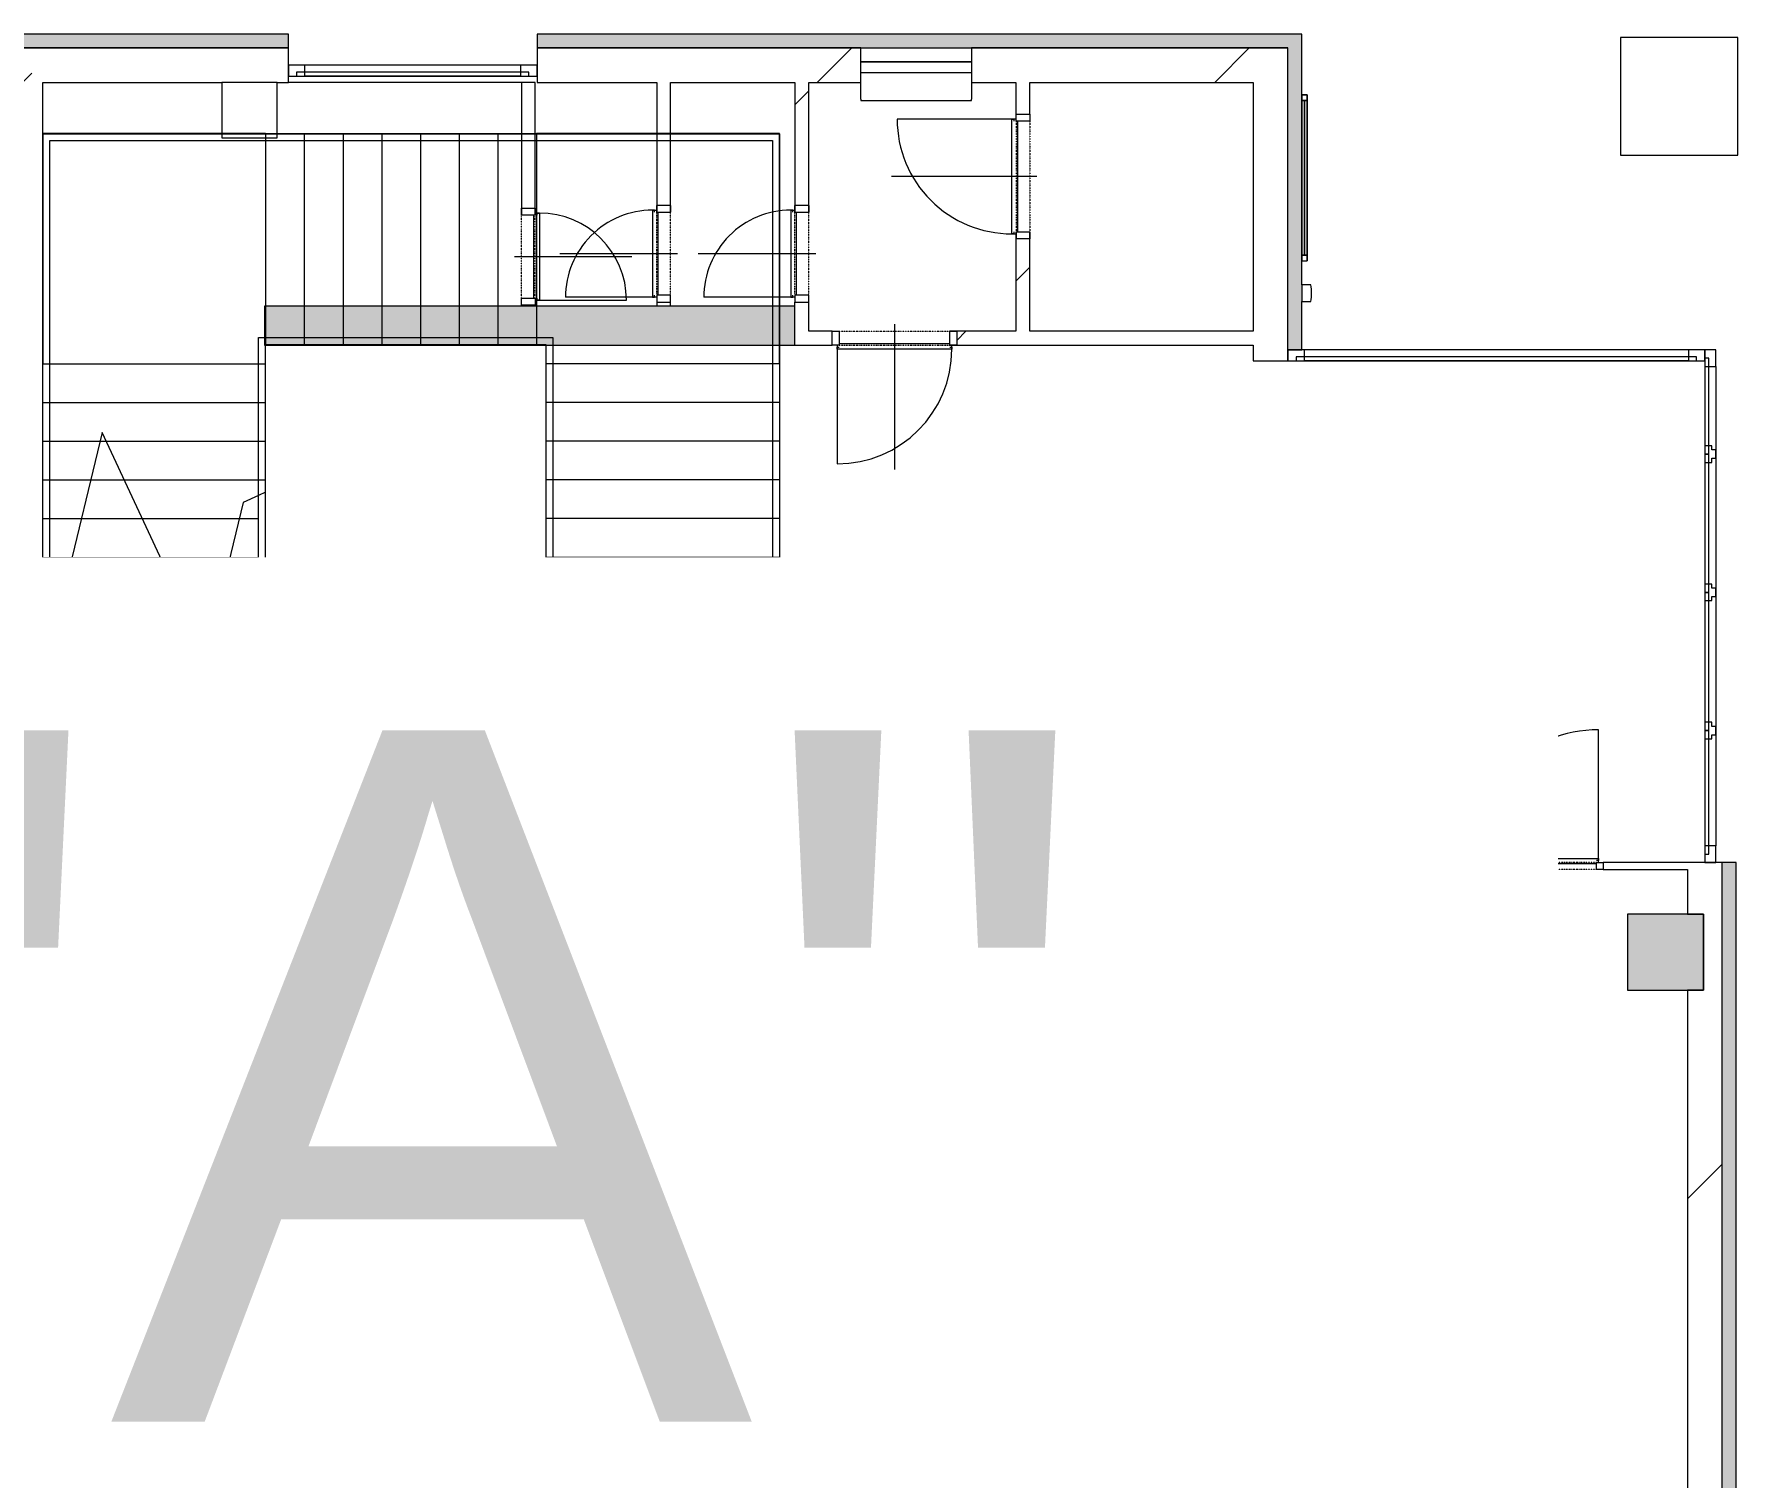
# Model space of a CAD drawing. Header units: millimetres. Extents: x -2346 to 220980, y -45352 to 20466.
# Drawn here: x 109623 to 121946, y -1532 to 8910 of the extents above; entities that cross this region are included whole.
import ezdxf

# ---------------------------------------------------------------- set-up
doc = ezdxf.new("R2010")
doc.units = ezdxf.units.MM
doc.linetypes.add('Čerchovaná se dvěma tečkami', pattern=[2.59, 1, -0.53, 0, -0.53, 0, -0.53])
for name, color, linetype, lineweight in [('A-DOOR', 31, 'Continuous', 13), ('A-DOOR-FRAM', 31, 'Continuous', 9), ('A-FLOR', 192, 'Continuous', 13), ('A-FLOR-HRAL', 11, 'Continuous', 13), ('A-GENM', 13, 'Continuous', 13), ('A-GLAZ', 151, 'Continuous', 13), ('A-GLAZ-CURT', 52, 'Continuous', 13), ('A-GLAZ-CWMG', 51, 'Continuous', 13), ('A-WALL', 113, 'Continuous', 13), ('A-WALL-PATT', 111, 'Continuous', 9), ('G-ANNO-TEXT', 231, 'Continuous', 9), ('S-COLS', 52, 'Continuous', 13), ('S-STRS', 31, 'Continuous', 13), ('S-STRS-MBND', 31, 'Continuous', 9)]:
    doc.layers.add(name, color=color, linetype=linetype, lineweight=lineweight)
doc.styles.add('Arial_3', font='arial.ttf', dxfattribs={"height": 5000})
pattern_1 = [(45, (92359, 0), (-7184.2, 7184.2), []), (45, (95233, -3e-12), (-7184.2, 7184.2), []), (45, (100980, -8e-12), (-4310.5, 10058), [4064, -2032, 67, -1965])]
pattern_2 = [(45, (92359, 0), (-7184.2, 7184.2), []), (45, (95233, -3e-12), (-7184.2, 7184.2), []), (45, (100980, -7e-12), (-4310.5, 10058), [4064, -2032, 67, -1965])]

# ---------------------------------------------------------------- blocks, each defined once
blk = doc.blocks.new('Betonový čtvercový sloup - 850 x 850-1550239-Mapka _ závislý 9')
at = {"layer": 'S-COLS', "lineweight": 9}
for p, q in [((425, 425), (-425, 425)), ((-425, 425), (-425, -425)), ((425, -425), (425, 425)), ((-425, -425), (425, -425))]:
    blk.add_line(p, q, dxfattribs=at)
blk = doc.blocks.new('ST_panel_sklo - ST_panel_sklo-2042904-Mapka _ závislý 9')
at = {"layer": 'A-GLAZ-CURT', "lineweight": 9}
for p, q in [((447, 0), (-447, 0)), ((-447, 0), (-447, -28)), ((447, -28), (447, 0)), ((-447, -28), (447, -28))]:
    blk.add_line(p, q, dxfattribs=at)
blk = doc.blocks.new('ST_panel_sklo - ST_panel_sklo-2037201-Mapka _ závislý 9')
at = {"layer": 'A-GLAZ-CURT', "lineweight": 9}
for p, q in [((1448, 28), (-1448, 28)), ((-1448, 28), (-1448, 0)), ((-1448, 0), (1448, 0)), ((1448, 0), (1448, 28))]:
    blk.add_line(p, q, dxfattribs=at)
blk = doc.blocks.new('ST_panel_sklo - ST_panel_sklo-1403568-Mapka _ závislý 9')
at = {"layer": 'A-GLAZ-CURT', "lineweight": 9}
for p, q in [((500, 0), (-500, 0)), ((-500, 0), (-500, -28)), ((500, -28), (500, 0)), ((-500, -28), (500, -28))]:
    blk.add_line(p, q, dxfattribs=at)
blk = doc.blocks.new('ST_panel_sklo - ST_panel_sklo-2042996-Mapka _ závislý 9')
at = {"layer": 'A-GLAZ-CURT', "lineweight": 9}
for p, q in [((347, 0), (-347, 0)), ((-347, 0), (-347, -28)), ((347, -28), (347, 0)), ((-347, -28), (347, -28))]:
    blk.add_line(p, q, dxfattribs=at)
blk = doc.blocks.new('OKNO_1k - OKNO_1k_800x900-2034290-Mapka _ závislý 9')
at = {"layer": 'A-GLAZ', "lineweight": 9}
for p, q in [((-400, 126), (400, 126)), ((-400, 25), (-400, 126)), ((400, 126), (400, 25)), ((400, 25), (-400, 25)), ((-400, 25), (400, 25)), ((-400, -55), (-400, 25)), ((400, 25), (400, -55)), ((400, -55), (-400, -55))]:
    blk.add_line(p, q, dxfattribs=at)
blk = doc.blocks.new('parapet s nosem_vnitní - parapet s nosem_vnitní-1280353-Mapka _ závislý 9')
at = {"layer": 'A-GENM', "lineweight": 9}
for p, q in [((-400, -190), (-400, 0)), ((400, 0), (400, -190)), ((-400, -190), (-400, -200)), ((-400, -200), (400, -200)), ((-400, -200), (400, -200)), ((400, -200), (400, -190))]:
    blk.add_line(p, q, dxfattribs=at)
blk = doc.blocks.new('Betonový čtvercový sloup - 400 x 400-1924024-Mapka _ závislý 9')
at = {"layer": 'S-COLS', "lineweight": 9}
h = blk.add_hatch(dxfattribs=at)
h.set_pattern_fill('FP_110', color=256, style=0, pattern_type=2)
h.set_pattern_definition([(45, (-22985, -2326), (-7184, 7184), []), (45, (-20112, -2326), (-7184, 7184), []), (45, (-14364, -2326), (-4310.5, 10058), [4064, -2032, 67, -1965])])
h.paths.add_polyline_path([(-200, -200), (200, -200), (200, 200), (-200, 200)])
for p, q in [((200, 200), (-200, 200)), ((-200, 200), (-200, -200)), ((200, -200), (200, 200)), ((-200, -200), (200, -200))]:
    blk.add_line(p, q, dxfattribs=at)
blk = doc.blocks.new('DPS_panel_plný - DPS_panel_plný-1380643-Mapka _ závislý 9')
at = {"layer": 'A-GLAZ-CURT', "lineweight": 9}
for p, q in [((840, 28), (-840, 28)), ((-840, 28), (-840, 0)), ((-840, 0), (840, 0)), ((840, 0), (840, 28))]:
    blk.add_line(p, q, dxfattribs=at)
blk = doc.blocks.new('Rectangular Mullion - Rectangular Mullion-Loc wall 49 Bottom 120mm 02-1380641-Mapka _ závislý 9')
at = {"layer": 'A-GLAZ-CWMG', "lineweight": 9}
for p, q in [((20783, 8685), (19223, 8685)), ((20783, 8605), (19223, 8605))]:
    blk.add_line(p, q, dxfattribs=at)
blk = doc.blocks.new('Rectangular Mullion - Rectangular Mullion-Loc wall 49 Bottom 120mm 02-1380644-Mapka _ závislý 9')
at = {"layer": 'A-GLAZ-CWMG', "lineweight": 9}
for p, q in [((-120, -79), (-120, 1)), ((-120, 1), (0, 1)), ((0, 1), (0, -79)), ((0, -79), (-120, -79))]:
    blk.add_line(p, q, dxfattribs=at)
blk = doc.blocks.new('Rectangular Mullion - Rectangular Mullion-Loc wall 49 Bottom 120mm 02-1380654-Mapka _ závislý 9')
at = {"layer": 'A-GLAZ-CWMG', "lineweight": 9}
for p, q in [((0, 1), (-120, 1)), ((-120, 1), (-120, -79)), ((0, -79), (0, 1)), ((-120, -79), (0, -79))]:
    blk.add_line(p, q, dxfattribs=at)
blk = doc.blocks.new('Rectangular Mullion - Rectangular Mullion-Loc wall 49 Bottom 120mm 02-2042903-Mapka _ závislý 9')
at = {"layer": 'A-GLAZ-CWMG', "lineweight": 9}
for p, q in [((29427, 3873), (29427, 3039)), ((29347, 3813), (29347, 3039))]:
    blk.add_line(p, q, dxfattribs=at)
blk = doc.blocks.new('Rectangular Mullion - Rectangular Mullion-Loc wall 49 Bottom 120mm 02-1403882-Mapka _ závislý 9')
at = {"layer": 'A-GLAZ-CWMG', "lineweight": 9}
for p, q in [((29347, 5813), (29347, 4933)), ((29427, 5873), (29427, 4873))]:
    blk.add_line(p, q, dxfattribs=at)
blk = doc.blocks.new('Rectangular Mullion - Rectangular Mullion-Loc wall 49 Bottom 120mm 02-2042995-Mapka _ závislý 9')
at = {"layer": 'A-GLAZ-CWMG', "lineweight": 9}
for p, q in [((29347, 6507), (29347, 5933)), ((29427, 6507), (29427, 5873))]:
    blk.add_line(p, q, dxfattribs=at)
blk = doc.blocks.new('Rectangular Mullion - Rectangular Mullion-Loc wall 49 Bottom 120mm 02-1403919-Mapka _ závislý 9')
at = {"layer": 'A-GLAZ-CWMG', "lineweight": 9}
for p, q in [((-120, -1), (-120, 79)), ((-120, 79), (0, 79)), ((0, 79), (0, -1)), ((0, -1), (-120, -1))]:
    blk.add_line(p, q, dxfattribs=at)
blk = doc.blocks.new('Rectangular Mullion - Rectangular Mullion-Loc wall 49 Bottom 120mm 02-2036990-Mapka _ závislý 9')
at = {"layer": 'A-GLAZ-CWMG', "lineweight": 9}
for p, q in [((0, 79), (-120, 79)), ((-120, 79), (-120, -1)), ((0, -1), (0, 79)), ((-120, -1), (0, -1))]:
    blk.add_line(p, q, dxfattribs=at)
blk = doc.blocks.new('Rectangular Mullion - Rectangular Mullion-Loc wall 49 Bottom 120mm-1403881-Mapka _ závislý 9')
at = {"layer": 'A-GLAZ-CWMG', "lineweight": 9}
for p, q in [((-60, -1), (-60, 49)), ((-60, 49), (-30, 49)), ((-30, 49), (-30, 79)), ((-30, 79), (30, 79)), ((30, 79), (30, 49)), ((30, 49), (60, 49)), ((60, 49), (60, -1)), ((60, -1), (-60, -1))]:
    blk.add_line(p, q, dxfattribs=at)
blk = doc.blocks.new('Rectangular Mullion - Rectangular Mullion-Loc wall 49 Bottom 120mm-V172-Mapka _ závislý 9')
at = {"layer": 'A-GLAZ-CWMG', "lineweight": 9}
for p, q in [((-60, -1), (-60, 49)), ((-60, 49), (-30, 49)), ((-30, 49), (-30, 79)), ((-30, 79), (30, 79)), ((30, 79), (30, 49)), ((30, 49), (60, 49)), ((60, 49), (60, -1)), ((60, -1), (-60, -1))]:
    blk.add_line(p, q, dxfattribs=at)
blk = doc.blocks.new('Rectangular Mullion - Rectangular Mullion-Loc wall 49 Bottom 120mm-V173-Mapka _ závislý 9')
at = {"layer": 'A-GLAZ-CWMG', "lineweight": 9}
for p, q in [((-60, -1), (-60, 49)), ((-60, 49), (-30, 49)), ((-30, 49), (-30, 79)), ((-30, 79), (30, 79)), ((30, 79), (30, 49)), ((30, 49), (60, 49)), ((60, 49), (60, -1)), ((60, -1), (-60, -1))]:
    blk.add_line(p, q, dxfattribs=at)
blk = doc.blocks.new('Rectangular Mullion - Rectangular Mullion-Loc wall 49 Bottom 120mm 02-2037200-Mapka _ závislý 9')
at = {"layer": 'A-GLAZ-CWMG', "lineweight": 9}
for p, q in [((29228, 6627), (26452, 6627)), ((29228, 6547), (26452, 6547))]:
    blk.add_line(p, q, dxfattribs=at)
blk = doc.blocks.new('Rectangular Mullion - Rectangular Mullion-Loc wall 49 Bottom 120mm 02-1403604-Mapka _ závislý 9')
at = {"layer": 'A-GLAZ-CWMG', "lineweight": 9}
for p, q in [((-120, -79), (-120, 1)), ((-120, 1), (0, 1)), ((0, 1), (0, -79)), ((0, -79), (-120, -79))]:
    blk.add_line(p, q, dxfattribs=at)
blk = doc.blocks.new('Rectangular Mullion - Rectangular Mullion-Loc wall 49 Bottom 120mm 02-1403605-Mapka _ závislý 9')
at = {"layer": 'A-GLAZ-CWMG', "lineweight": 9}
for p, q in [((0, 1), (-120, 1)), ((-120, 1), (-120, -79)), ((0, -79), (0, 1)), ((-120, -79), (0, -79))]:
    blk.add_line(p, q, dxfattribs=at)
blk = doc.blocks.new('Informační tabule - Informační tabule-1630104-Mapka _ závislý 9')
at = {"layer": 'A-GENM', "lineweight": 9}
for p, q in [((26432, 8471), (26432, 7271)), ((26432, 7271), (26432, 8471)), ((26472, 8471), (26432, 8471)), ((26432, 8471), (26472, 8471)), ((26432, 8431), (26432, 7311)), ((26432, 7311), (26432, 8431)), ((26452, 8431), (26432, 8431)), ((26432, 8431), (26452, 8431)), ((26432, 8431), (26432, 7311)), ((26432, 7311), (26432, 8431)), ((26472, 8431), (26432, 8431)), ((26432, 8431), (26472, 8431)), ((26452, 8431), (26452, 7311)), ((26452, 7311), (26452, 8431)), ((26472, 8431), (26452, 8431)), ((26452, 8431), (26472, 8431)), ((26452, 8431), (26452, 7311)), ((26452, 7311), (26452, 8431)), ((26472, 8471), (26472, 7271)), ((26472, 7271), (26472, 8471)), ((26472, 8431), (26472, 7311)), ((26472, 7311), (26472, 8431)), ((26472, 8431), (26472, 7311)), ((26472, 7311), (26472, 8431)), ((26452, 7311), (26432, 7311)), ((26452, 7311), (26432, 7311)), ((26432, 7311), (26472, 7311)), ((26432, 7311), (26472, 7311)), ((26432, 7271), (26472, 7271)), ((26432, 7271), (26472, 7271)), ((26472, 7311), (26452, 7311)), ((26472, 7311), (26452, 7311))]:
    blk.add_line(p, q, dxfattribs=at)
blk = doc.blocks.new('Nástěnný zvonek - Typ 1-1638298-Mapka _ závislý 9')
at = {"layer": 'A-GENM', "lineweight": 9}
for p, q in [((65, 141), (65, 75)), ((185, 75), (185, 142)), ((65, 75), (185, 75))]:
    blk.add_line(p, q, dxfattribs=at)
for start, end in [(78.4414, 102.2316), (81.0091, 99.6582), (81.0091, 99.6582), (81.0091, 99.6582), (81.0091, 99.6582), (81.0091, 99.6582), (81.0091, 99.6582), (81.0091, 99.6582), (81.0091, 99.6582), (81.0091, 99.6582), (81.0091, 99.6582), (81.0091, 99.6582), (81.0091, 99.6582), (81.0091, 99.6582), (81.0091, 99.6582), (81.0091, 99.6582), (81.0091, 99.6582)]:
    blk.add_arc((127, -144), 291, start, end, dxfattribs=at)
blk = doc.blocks.new('DVERE_1k_oblozka - DD03_01_600x1970_koupelna-1549500-Mapka _ závislý 9')
at = {"layer": 'A-DOOR', "lineweight": 9}
for p, q in [((0, -103), (0, 747)), ((-315, 47), (-315, 707)), ((-300, 47), (-350, 47)), ((-350, 47), (-350, -53)), ((315, 77), (-315, 77)), ((-315, 77), (-315, 62)), ((-315, 62), (-300, 62)), ((-300, -53), (-300, 47)), ((-300, 37), (300, 37)), ((205, 77), (-205, 77)), ((300, 62), (315, 62)), ((350, 47), (300, 47)), ((300, 47), (300, -53)), ((315, 62), (315, 77)), ((315, 77), (315, 47)), ((350, -53), (350, 47)), ((-350, -53), (-300, -53)), ((300, -53), (350, -53))]:
    blk.add_line(p, q, dxfattribs=at)
at = {"layer": 'A-DOOR', "linetype": 'Čerchovaná se dvěma tečkami', "lineweight": 9}
for p, q in [((-300, 47), (300, 47)), ((-300, -53), (300, -53))]:
    blk.add_line(p, q, dxfattribs=at)
at = {"layer": 'A-DOOR', "lineweight": 9}
blk.add_arc((-315, 77), 630, 360, 90, dxfattribs=at)
at = {"layer": 'A-DOOR-FRAM'}
for p, q in [((-300, 47), (-350, 47)), ((-300, -53), (-300, 47)), ((300, 47), (300, -53)), ((300, 47), (350, 47)), ((-350, -53), (-300, -53)), ((350, -53), (300, -53))]:
    blk.add_line(p, q, dxfattribs=at)
blk = doc.blocks.new('DVERE_1k_oblozka - DD03_01_600x1970_koupelna-1549499-Mapka _ závislý 9')
at = {"layer": 'A-DOOR', "lineweight": 9}
for p, q in [((-350, 53), (-300, 53)), ((-350, -47), (-350, 53)), ((-300, 53), (-300, -47)), ((0, 103), (0, -747)), ((300, 53), (350, 53)), ((300, -47), (300, 53)), ((350, 53), (350, -47)), ((-300, -47), (-350, -47)), ((-315, -47), (-315, -707)), ((-315, -62), (-300, -62)), ((-315, -77), (-315, -62)), ((315, -77), (-315, -77)), ((-300, -37), (300, -37)), ((205, -77), (-205, -77)), ((350, -47), (300, -47)), ((300, -62), (315, -62)), ((315, -77), (315, -47)), ((315, -62), (315, -77))]:
    blk.add_line(p, q, dxfattribs=at)
at = {"layer": 'A-DOOR', "linetype": 'Čerchovaná se dvěma tečkami', "lineweight": 9}
for p, q in [((-300, 53), (300, 53)), ((-300, -47), (300, -47))]:
    blk.add_line(p, q, dxfattribs=at)
at = {"layer": 'A-DOOR', "lineweight": 9}
blk.add_arc((-315, -77), 630, 270, 0, dxfattribs=at)
at = {"layer": 'A-DOOR-FRAM'}
for p, q in [((-350, 53), (-300, 53)), ((-300, 53), (-300, -47)), ((300, -47), (300, 53)), ((350, 53), (300, 53)), ((-300, -47), (-350, -47)), ((300, -47), (350, -47))]:
    blk.add_line(p, q, dxfattribs=at)
blk = doc.blocks.new('DVERE_1k_oblozka - DD03_01_800x1970_koupelna-1549492-Mapka _ závislý 9')
at = {"layer": 'A-DOOR', "lineweight": 9}
for p, q in [((-450, 53), (-400, 53)), ((-450, -47), (-450, 53)), ((-400, 53), (-400, -47)), ((0, 103), (0, -947)), ((400, 53), (450, 53)), ((400, -47), (400, 53)), ((450, 53), (450, -47)), ((-400, -47), (-450, -47)), ((-415, -47), (-415, -907)), ((-415, -62), (-400, -62)), ((-415, -77), (-415, -62)), ((415, -77), (-415, -77)), ((-400, -37), (400, -37)), ((305, -77), (-305, -77)), ((450, -47), (400, -47)), ((400, -62), (415, -62)), ((415, -77), (415, -47)), ((415, -62), (415, -77))]:
    blk.add_line(p, q, dxfattribs=at)
at = {"layer": 'A-DOOR', "linetype": 'Čerchovaná se dvěma tečkami', "lineweight": 9}
for p, q in [((-400, 53), (400, 53)), ((-400, -47), (400, -47))]:
    blk.add_line(p, q, dxfattribs=at)
at = {"layer": 'A-DOOR', "lineweight": 9}
blk.add_arc((-415, -77), 830, 270, 0, dxfattribs=at)
at = {"layer": 'A-DOOR-FRAM'}
for p, q in [((-450, 53), (-400, 53)), ((-400, 53), (-400, -47)), ((400, -47), (400, 53)), ((450, 53), (400, 53)), ((-400, -47), (-450, -47)), ((400, -47), (450, -47))]:
    blk.add_line(p, q, dxfattribs=at)
blk = doc.blocks.new('Typ horního madla - Horní madlo_Vnitřní_-2021614-Mapka _ závislý 9')
at = {"layer": 'A-FLOR-HRAL', "lineweight": 9}
for p, q in [((18888, 6715), (19013, 6715)), ((18888, 6590), (18888, 6715)), ((18938, 6665), (19013, 6665)), ((18938, 6590), (18938, 6665)), ((19013, 6715), (20898, 6715)), ((19013, 6665), (20898, 6665)), ((20898, 6715), (21015, 6715)), ((20898, 6665), (20965, 6665)), ((20965, 6665), (20965, 6526)), ((21015, 6715), (21015, 6526)), ((18888, 6526), (18888, 6590)), ((18938, 6526), (18938, 6590)), ((18888, 5574), (18888, 6526)), ((18938, 5597), (18938, 6526)), ((20965, 6526), (20965, 4846)), ((21015, 6526), (21015, 4846)), ((18938, 5597), (18888, 5574)), ((18888, 4846), (18888, 5574)), ((18938, 4846), (18938, 5597)), ((18888, 4846), (18938, 4846)), ((21015, 4846), (20965, 4846))]:
    blk.add_line(p, q, dxfattribs=at)
blk = doc.blocks.new('Typ horního madla - Horní madlo_Vnitřní_-2021630-Mapka _ závislý 9')
at = {"layer": 'A-FLOR-HRAL', "lineweight": 9}
for p, q in [((17327, 8190), (18658, 8190)), ((17327, 6526), (17327, 8190)), ((17377, 8140), (18658, 8140)), ((17377, 6526), (17377, 8140)), ((18658, 8190), (20898, 8190)), ((18658, 8140), (20898, 8140)), ((20898, 8190), (22655, 8190)), ((20898, 8140), (22605, 8140)), ((22605, 8140), (22605, 6806)), ((22655, 8190), (22655, 6806)), ((22605, 6806), (22605, 4846)), ((22655, 6806), (22655, 4846)), ((17327, 4846), (17327, 6526)), ((17377, 4869), (17377, 6526)), ((17377, 4869), (17327, 4846)), ((17327, 4846), (17377, 4846)), ((17327, 4846), (17327, 4846)), ((17377, 4846), (17377, 4869)), ((22655, 4846), (22605, 4846))]:
    blk.add_line(p, q, dxfattribs=at)
blk = doc.blocks.new('DVERE_1k_oblozka - DD03_01_800x1970_koupelna-2042788-Mapka _ závislý 9')
at = {"layer": 'A-DOOR', "lineweight": 9}
for p, q in [((-415, 22), (-415, 882)), ((0, -78), (0, 922)), ((-400, 22), (-450, 22)), ((-450, 22), (-450, -28)), ((415, 52), (-415, 52)), ((-415, 52), (-415, 37)), ((-415, 37), (-400, 37)), ((-400, -28), (-400, 22)), ((-400, 12), (400, 12)), ((305, 52), (-305, 52)), ((400, 37), (415, 37)), ((450, 22), (400, 22)), ((400, 22), (400, -28)), ((415, 37), (415, 52)), ((415, 52), (415, 22)), ((450, -28), (450, 22)), ((-450, -28), (-400, -28)), ((400, -28), (450, -28))]:
    blk.add_line(p, q, dxfattribs=at)
at = {"layer": 'A-DOOR', "linetype": 'Čerchovaná se dvěma tečkami', "lineweight": 9}
for p, q in [((-400, 22), (400, 22)), ((-400, -28), (400, -28))]:
    blk.add_line(p, q, dxfattribs=at)
at = {"layer": 'A-DOOR', "lineweight": 9}
blk.add_arc((-415, 52), 830, 360, 90, dxfattribs=at)
at = {"layer": 'A-DOOR-FRAM'}
for p, q in [((-400, 22), (-450, 22)), ((-400, -28), (-400, 22)), ((400, 22), (400, -28)), ((400, 22), (450, 22)), ((-450, -28), (-400, -28)), ((450, -28), (400, -28))]:
    blk.add_line(p, q, dxfattribs=at)
blk = doc.blocks.new('DVERE_1k_oblozka - DD03_01_900x1970-2043994-Mapka _ závislý 9')
at = {"layer": 'A-DOOR', "lineweight": 9}
for p, q in [((-500, 28), (-450, 28)), ((-500, -22), (-500, 28)), ((-450, 28), (-450, -22)), ((0, 78), (0, -1022)), ((450, 28), (500, 28)), ((450, -22), (450, 28)), ((500, 28), (500, -22)), ((-450, -22), (-500, -22)), ((-465, -22), (-465, -982)), ((-465, -37), (-450, -37)), ((-465, -52), (-465, -37)), ((465, -52), (-465, -52)), ((-450, -12), (450, -12)), ((355, -52), (-355, -52)), ((500, -22), (450, -22)), ((450, -37), (465, -37)), ((465, -52), (465, -22)), ((465, -37), (465, -52))]:
    blk.add_line(p, q, dxfattribs=at)
at = {"layer": 'A-DOOR', "linetype": 'Čerchovaná se dvěma tečkami', "lineweight": 9}
for p, q in [((-450, 28), (450, 28)), ((-450, -22), (450, -22))]:
    blk.add_line(p, q, dxfattribs=at)
at = {"layer": 'A-DOOR', "lineweight": 9}
blk.add_arc((-465, -52), 930, 270, 0, dxfattribs=at)
at = {"layer": 'A-DOOR-FRAM'}
for p, q in [((-500, 28), (-450, 28)), ((-450, 28), (-450, -22)), ((450, -22), (450, 28)), ((500, 28), (450, 28)), ((-450, -22), (-500, -22)), ((450, -22), (500, -22))]:
    blk.add_line(p, q, dxfattribs=at)
blk = doc.blocks.new('Betonový čtvercový sloup - 400 x 400-V194-Mapka _ závislý 9')
at = {"layer": 'S-COLS', "lineweight": 9}
h = blk.add_hatch(dxfattribs=at)
h.set_pattern_fill('FP_124', color=256, style=0, pattern_type=2)
h.set_pattern_definition([(45, (-18821, -8360), (-7184, 7184), []), (45, (-15948, -8360), (-7184, 7184), []), (45, (-10200, -8360), (-4310.5, 10058), [4064, -2032, 67, -1965])])
h.paths.add_polyline_path([(-200, -200), (200, -200), (200, 200), (-200, 200)])
for p, q in [((200, 200), (-200, 200)), ((-200, 200), (-200, -200)), ((200, -200), (200, 200)), ((-200, -200), (200, -200))]:
    blk.add_line(p, q, dxfattribs=at)

msp = doc.modelspace()

# ---------------------------------------------------------------- hatches: boundary and pattern name
at = {"layer": 'A-WALL-PATT'}
h = msp.add_hatch(color=256, dxfattribs=at)
h.paths.add_polyline_path([(118791.2, 8810.3), (118791.2, 8910.3), (113261.9, 8910.3), (113261.9, 8810.3), (118691.2, 8810.3)])
h.paths.add_polyline_path([(106601.7, 8810.3), (111461.9, 8810.3), (111461.9, 8910.3), (102771.2, 8910.3), (102771.2, 8810.3), (106601.7, 8811.3)])
h = msp.add_hatch(dxfattribs=at)
h.set_pattern_fill('FP_63', color=256, angle=45, style=0, pattern_type=2)
h.set_pattern_definition(pattern_1)
h.paths.add_polyline_path([(118441.2, 8560.3), (118691.2, 8560.3), (118691.2, 8810.3), (116402.6, 8810.3), (116402.6, 8560.3), (116824.8, 8560.3)])
h.paths.add_polyline_path([(103121.2, 8560.3), (105801.7, 8560.3), (105801.7, 8810.3), (102871.2, 8810.3), (102871.2, 8560.3)])
h.paths.add_polyline_path([(107021.7, 8560.3), (107021.7, 8810.3), (106601.7, 8810.3), (106601.7, 8560.3), (106936.3, 8560.3)])
h.paths.add_polyline_path([(114126.3, 8560.3), (115602.6, 8560.3), (115602.6, 8810.3), (113261.9, 8810.3), (113261.9, 8560.3)])
h.paths.add_polyline_path([(107821.7, 8560.3), (108271.7, 8577.6), (108271.7, 8810.3), (107821.7, 8810.3), (107821.7, 8604.7)])
h.paths.add_polyline_path([(109071.7, 8560.3), (111461.9, 8560.3), (111461.9, 8810.3), (109071.7, 8810.3), (109071.7, 8630.3)])
for points in [[(118791.2, 6626.8), (118791.2, 8810.3), (118691.2, 8810.3), (118691.2, 6626.8)], [(114226.3, 6661.4), (115126.3, 6661.4), (115126.3, 6941.4), (111290.5, 6941.4), (111290.5, 6661.4), (114126.3, 6661.4)], [(121832.6, -4136.1), (121932.6, -4136.1), (121932.6, 2919.2), (121832.6, 2919.2), (121832.6, -3886.1)]]:
    msp.add_hatch(color=256, dxfattribs=at).paths.add_polyline_path(points)
h = msp.add_hatch(dxfattribs=at)
h.set_pattern_fill('FP_63', color=256, angle=45, style=0, pattern_type=2)
h.set_pattern_definition(pattern_2)
h.paths.add_polyline_path([(109685.5, 4725.3), (109685.5, 8560.3), (109560.5, 8560.3), (109560.5, 4725.3)])
h = msp.add_hatch(dxfattribs=at)
h.set_pattern_fill('FP_68', color=256, angle=45, style=0, pattern_type=2)
h.set_pattern_definition(pattern_2)
h.paths.add_polyline_path([(113147.4, 7650.8), (113247.4, 7650.8), (113247.4, 8560.3), (113147.4, 8560.3), (113147.4, 7979.4)])
h = msp.add_hatch(dxfattribs=at)
h.set_pattern_fill('FP_68', color=256, angle=45, style=0, pattern_type=2)
h.set_pattern_definition(pattern_2)
h.paths.add_polyline_path([(114126.3, 6941.4), (114226.3, 6941.4), (114226.3, 6971.4), (114126.3, 6971.4)])
h.paths.add_polyline_path([(114226.3, 7671.4), (114226.3, 8560.3), (114126.3, 8560.3), (114126.3, 7671.4)])
h = msp.add_hatch(dxfattribs=at)
h.set_pattern_fill('FP_68', color=256, angle=45, style=0, pattern_type=2)
h.set_pattern_definition(pattern_2)
h.paths.add_polyline_path([(115126.3, 6661.4), (115226.3, 6661.4), (115226.3, 6971.4), (115126.3, 6971.4), (115126.3, 6761.4)])
h.paths.add_polyline_path([(115126.3, 7671.4), (115226.3, 7671.4), (115226.3, 8560.3), (115126.3, 8560.3), (115126.3, 7979.4)])
h = msp.add_hatch(dxfattribs=at)
h.set_pattern_fill('FP_68', color=256, angle=45, style=0, pattern_type=2)
h.set_pattern_definition(pattern_2)
h.paths.add_polyline_path([(116724.8, 6761.4), (116824.8, 6761.4), (116824.8, 7430.3), (116724.8, 7430.3)])
h.paths.add_polyline_path([(116824.8, 8330.3), (116824.8, 8560.3), (116724.8, 8560.3), (116724.8, 8330.3)])
h = msp.add_hatch(dxfattribs=at)
h.set_pattern_fill('FP_62', color=256, angle=45, style=0, pattern_type=2)
h.set_pattern_definition(pattern_2)
h.paths.add_polyline_path([(118441.2, 6547.8), (118691.2, 6547.8), (118691.2, 8560.3), (118441.2, 8560.3), (118441.2, 6661.4)])
h = msp.add_hatch(dxfattribs=at)
h.set_pattern_fill('FP_62', color=256, angle=45, style=0, pattern_type=2)
h.set_pattern_definition(pattern_2)
h.paths.add_polyline_path([(116296.3, 6661.4), (118441.2, 6661.4), (118441.2, 6761.4), (116296.3, 6761.4)])
h.paths.add_polyline_path([(115226.3, 6661.4), (115396.3, 6661.4), (115396.3, 6761.4), (115226.3, 6761.4)])
h = msp.add_hatch(dxfattribs=at)
h.set_pattern_fill('FP_63', color=256, angle=45, style=0, pattern_type=2)
h.set_pattern_definition(pattern_1)
h.paths.add_polyline_path([(120972.6, 2869.2), (121582.6, 2869.2), (121582.6, 2919.2), (120972.6, 2919.2)])
h.paths.add_polyline_path([(111109.8, 2869.2), (111722, 2869.2), (111722, 2919.2), (109087.8, 2919.2), (109087.8, 2869.2)])
h.paths.add_polyline_path([(117884.1, 2869.2), (117884.1, 2919.2), (116824.1, 2919.2), (116824.1, 2869.2), (117389.1, 2869.2)])
h.paths.add_polyline_path([(119972.6, 2869.2), (119972.6, 2919.2), (118884.1, 2919.2), (118884.1, 2869.2), (119469.1, 2869.2)])
h.paths.add_polyline_path([(114652, 2869.2), (115824.1, 2869.2), (115824.1, 2919.2), (114652, 2919.2)])
h.paths.add_polyline_path([(112622, 2869.2), (113752, 2869.2), (113752, 2919.2), (112622, 2919.2)])
h = msp.add_hatch(dxfattribs=at)
h.set_pattern_fill('FP_62', color=256, angle=45, style=0, pattern_type=2)
h.set_pattern_definition(pattern_2)
h.paths.add_polyline_path([(111159.8, -1142.8), (111159.8, 2869.2), (111109.8, 2869.2), (111109.8, -1142.8)])
h = msp.add_hatch(dxfattribs=at)
h.set_pattern_fill('FP_62', color=256, angle=45, style=0, pattern_type=2)
h.set_pattern_definition(pattern_2)
h.paths.add_polyline_path([(113242, -1142.8), (113242, 2869.2), (113192, 2869.2), (113192, -1142.8)])
h = msp.add_hatch(dxfattribs=at)
h.set_pattern_fill('FP_62', color=256, angle=45, style=0, pattern_type=2)
h.set_pattern_definition(pattern_2)
h.paths.add_polyline_path([(115319.8, -1142.8), (115319.8, 2125.9), (115269.8, 2125.9), (115269.8, -1142.8)])
h.paths.add_polyline_path([(115319.8, 2525.9), (115319.8, 2869.2), (115269.8, 2869.2), (115269.8, 2525.9)])
h = msp.add_hatch(dxfattribs=at)
h.set_pattern_fill('FP_64', color=256, angle=45, style=0, pattern_type=2)
h.set_pattern_definition(pattern_2)
h.paths.add_polyline_path([(117389.1, -1158.3), (117389.1, 2869.2), (117339.1, 2869.2), (117339.1, -1158.3)])
h = msp.add_hatch(dxfattribs=at)
h.set_pattern_fill('FP_64', color=256, angle=45, style=0, pattern_type=2)
h.set_pattern_definition(pattern_2)
h.paths.add_polyline_path([(119469.1, -1158.3), (119469.1, 2869.2), (119419.1, 2869.2), (119419.1, -1158.3)])
h = msp.add_hatch(dxfattribs=at)
h.set_pattern_fill('FP_62', color=256, angle=45, style=0, pattern_type=2)
h.set_pattern_definition(pattern_2)
h.paths.add_polyline_path([(121832.6, -3886.1), (121832.6, 2919.2), (121582.6, 2919.2), (121582.6, 2545.3), (121697.6, 2545.3), (121697.6, 1995.3), (121582.6, 1995.3), (121582.6, -3886.1), (121697.6, -3886.1)])
at = {"layer": 'S-COLS'}
msp.add_hatch(color=256, dxfattribs=at).paths.add_polyline_path([(121697.6, 1995.3), (121697.6, 2545.3), (121147.6, 2545.3), (121147.6, 1995.3), (121582.6, 1995.3)])

# ---------------------------------------------------------------- linework, layer by layer
at = {"layer": 'A-FLOR', "lineweight": 9}
msp.add_line((113147.4, 8560.3), (111461.9, 8560.3), dxfattribs=at)
at = {"layer": 'A-WALL', "lineweight": 9}
for p, q in [((111461.9, 8910.3), (102771.2, 8910.3)), ((111461.9, 8560.3), (111461.9, 8910.3)), ((118791.2, 8910.3), (113261.9, 8910.3)), ((113261.9, 8910.3), (113261.9, 8560.3)), ((118791.2, 7096.8), (118791.2, 8910.3)), ((109071.7, 8810.3), (111461.9, 8810.3)), ((111461.9, 8810.3), (109071.7, 8810.3)), ((113261.9, 8810.3), (115602.6, 8810.3)), ((115602.6, 8810.3), (113261.9, 8810.3)), ((116402.6, 8810.3), (118691.2, 8810.3)), ((118691.2, 8810.3), (116402.6, 8810.3)), ((118691.2, 6547.8), (118691.2, 8810.3)), ((109685.5, 8560.3), (110980.5, 8560.3)), ((109685.5, 4725.3), (109685.5, 8560.3)), ((111380.5, 8560.3), (111461.9, 8560.3)), ((113247.4, 8560.3), (113147.4, 8560.3)), ((113147.4, 8560.3), (113147.4, 7650.8)), ((113247.4, 7650.8), (113247.4, 8560.3)), ((113261.9, 8560.3), (114126.3, 8560.3)), ((114126.3, 8560.3), (114126.3, 7671.4)), ((114226.3, 8560.3), (115126.3, 8560.3)), ((114226.3, 7671.4), (114226.3, 8560.3)), ((115126.3, 8560.3), (115126.3, 7671.4)), ((115226.3, 8560.3), (115602.6, 8560.3)), ((115226.3, 7671.4), (115226.3, 8560.3)), ((116402.6, 8560.3), (116724.8, 8560.3)), ((116724.8, 8560.3), (116724.8, 8330.3)), ((116824.8, 8560.3), (118441.2, 8560.3)), ((116824.8, 8330.3), (116824.8, 8560.3)), ((118441.2, 8560.3), (118441.2, 6761.4)), ((116724.8, 7430.3), (116724.8, 6761.4)), ((116824.8, 6761.4), (116824.8, 7430.3)), ((115126.3, 6941.4), (111290.5, 6941.4)), ((111290.5, 6941.4), (111290.5, 6661.4)), ((113147.4, 6950.8), (113147.4, 6941.4)), ((113247.4, 6941.4), (113247.4, 6950.8)), ((114126.3, 6971.4), (114126.3, 6941.4)), ((114226.3, 6941.4), (114226.3, 6971.4)), ((115126.3, 6661.4), (115126.3, 6971.4)), ((115226.3, 6761.4), (115226.3, 6971.4)), ((118791.2, 6626.8), (118791.2, 6976.8)), ((111290.5, 6661.4), (115126.3, 6661.4)), ((115126.3, 6661.4), (115396.3, 6661.4)), ((115396.3, 6761.4), (115226.3, 6761.4)), ((116724.8, 6761.4), (116296.3, 6761.4)), ((116296.3, 6661.4), (118441.2, 6661.4)), ((118441.2, 6761.4), (116824.8, 6761.4)), ((118441.2, 6661.4), (118441.2, 6547.8)), ((118441.2, 6547.8), (118691.2, 6547.8)), ((118691.2, 6626.8), (118791.2, 6626.8)), ((109560.5, 4725.3), (109685.5, 4725.3)), ((111722, 2919.2), (109037.8, 2919.2)), ((109087.8, 2869.2), (111109.8, 2869.2)), ((111109.8, 2869.2), (111109.8, -1142.8)), ((111159.8, 2869.2), (111722, 2869.2)), ((111159.8, -1142.8), (111159.8, 2869.2)), ((113752, 2919.2), (112622, 2919.2)), ((112622, 2869.2), (113192, 2869.2)), ((113192, 2869.2), (113192, -1142.8)), ((113242, 2869.2), (113752, 2869.2)), ((113242, -1142.8), (113242, 2869.2)), ((115824.1, 2919.2), (114652, 2919.2)), ((114652, 2869.2), (115269.8, 2869.2)), ((115269.8, 2869.2), (115269.8, 2525.9)), ((115319.8, 2869.2), (115824.1, 2869.2)), ((115319.8, 2525.9), (115319.8, 2869.2)), ((117884.1, 2919.2), (116824.1, 2919.2)), ((116824.1, 2869.2), (117339.1, 2869.2)), ((117339.1, 2869.2), (117339.1, -1158.3)), ((117389.1, -1158.3), (117389.1, 2869.2)), ((117389.1, 2869.2), (117884.1, 2869.2)), ((119972.6, 2919.2), (118884.1, 2919.2)), ((118884.1, 2869.2), (119419.1, 2869.2)), ((119419.1, 2869.2), (119419.1, -1158.3)), ((119469.1, 2869.2), (119972.6, 2869.2)), ((119469.1, -1158.3), (119469.1, 2869.2)), ((121932.6, 2919.2), (120972.6, 2919.2)), ((120972.6, 2869.2), (121582.6, 2869.2)), ((121582.6, 2869.2), (121582.6, 2545.3)), ((121832.6, -4136.1), (121832.6, 2919.2)), ((121932.6, -4236.1), (121932.6, 2919.2)), ((121582.6, 2545.3), (121697.6, 2545.3)), ((121697.6, 2545.3), (121697.6, 1995.3)), ((115269.8, 2125.9), (115269.8, -1142.8)), ((115319.8, -1142.8), (115319.8, 2125.9)), ((121582.6, 1995.3), (121582.6, -3886.1)), ((121697.6, 1995.3), (121582.6, 1995.3)), ((111109.8, -1142.8), (111159.8, -1142.8)), ((113192, -1142.8), (113242, -1142.8)), ((115269.8, -1142.8), (115319.8, -1142.8)), ((117339.1, -1158.3), (117389.1, -1158.3)), ((119419.1, -1158.3), (119469.1, -1158.3))]:
    msp.add_line(p, q, dxfattribs=at)
at = {"layer": 'S-COLS', "lineweight": 9}
for p, q in [((121582.6, 2545.3), (121147.6, 2545.3)), ((121147.6, 2545.3), (121147.6, 1995.3)), ((121697.6, 2545.3), (121582.6, 2545.3)), ((121697.6, 1995.3), (121697.6, 2545.3)), ((121147.6, 1995.3), (121582.6, 1995.3)), ((121582.6, 1995.3), (121697.6, 1995.3))]:
    msp.add_line(p, q, dxfattribs=at)
at = {"layer": 'S-STRS', "lineweight": 9}
for p, q in [((110100.6, 5965.7), (110144.6, 5965.7)), ((110100.6, 5965.7), (110144.6, 5965.7)), ((110032.6, 5685.7), (110275.1, 5685.7)), ((110032.6, 5685.7), (110275.1, 5685.7)), ((111297.6, 5405.7), (111297.6, 5597.5)), ((109964.5, 5405.7), (110405.7, 5405.7)), ((109964.5, 5405.7), (110405.7, 5405.7)), ((111108.1, 5405.7), (111247.2, 5405.7)), ((111108.1, 5405.7), (111247.2, 5405.7)), ((111297.6, 5125.7), (111297.6, 5405.7)), ((109896.5, 5125.7), (110536.3, 5125.7)), ((109896.5, 5125.7), (110536.3, 5125.7)), ((111040, 5125.7), (111247.2, 5125.7)), ((111040, 5125.7), (111247.2, 5125.7)), ((111297.6, 4845.7), (111297.6, 5125.7)), ((109685.5, 4845.7), (110666.8, 4845.7)), ((109685.5, 4845.7), (110666.8, 4845.7)), ((110972, 4845.7), (111247.2, 4845.7)), ((110972, 4845.7), (111247.2, 4845.7))]:
    msp.add_line(p, q, dxfattribs=at)
at = {"layer": 'S-STRS-MBND'}
for p, q in [((109685.5, 8190.4), (109685.5, 6525.7)), ((111297.6, 8190.4), (109685.5, 8190.4)), ((111297.6, 8190.4), (111297.6, 6664.5)), ((111297.6, 8190.4), (113257.6, 8190.4)), ((111297.6, 8190.4), (111297.6, 6664.5)), ((111577.6, 8190.4), (111577.6, 6664.5)), ((111577.6, 8190.4), (111577.6, 6664.5)), ((111857.6, 8190.4), (111857.6, 6664.5)), ((111857.6, 8190.4), (111857.6, 6664.5)), ((112137.6, 8190.4), (112137.6, 6664.5)), ((112137.6, 8190.4), (112137.6, 6664.5)), ((112417.6, 8190.4), (112417.6, 6664.5)), ((112417.6, 8190.4), (112417.6, 6664.5)), ((112697.6, 8190.4), (112697.6, 6664.5)), ((112697.6, 8190.4), (112697.6, 6664.5)), ((112977.6, 8190.4), (112977.6, 6664.5)), ((112977.6, 8190.4), (112977.6, 6664.5)), ((115014.1, 8190.4), (113257.6, 8190.4)), ((113257.6, 8190.4), (113257.6, 6664.5)), ((113257.6, 8190.4), (113257.6, 6664.5)), ((115014.1, 6525.7), (115014.1, 8190.4)), ((111297.6, 6525.7), (111297.6, 6664.5)), ((111297.6, 6664.5), (113257.6, 6664.5)), ((113257.6, 6664.5), (113323.4, 6664.5)), ((113323.4, 6664.5), (113323.4, 6525.7)), ((109685.5, 6525.7), (111297.6, 6525.7)), ((109685.5, 4886.8), (109685.5, 6525.7)), ((109685.5, 6525.7), (111297.6, 6525.7)), ((111297.6, 5597.5), (111297.6, 6525.7)), ((115014.1, 6525.7), (113323.4, 6525.7)), ((113323.4, 6525.7), (113323.4, 4845.7)), ((115014.1, 6525.7), (113323.4, 6525.7)), ((115014.1, 6525.7), (115014.1, 4845.7)), ((109685.5, 6245.7), (111297.6, 6245.7)), ((109685.5, 6245.7), (111297.6, 6245.7)), ((115014.1, 6245.7), (113323.4, 6245.7)), ((115014.1, 6245.7), (113323.4, 6245.7)), ((109685.5, 5965.7), (110100.6, 5965.7)), ((109685.5, 5965.7), (110100.6, 5965.7)), ((110115.7, 6027.7), (109846.7, 4920.9)), ((110867.4, 4415.5), (110115.7, 6027.7)), ((110144.6, 5965.7), (111297.6, 5965.7)), ((110144.6, 5965.7), (111297.6, 5965.7)), ((115014.1, 5965.7), (113323.4, 5965.7)), ((115014.1, 5965.7), (113323.4, 5965.7)), ((109685.5, 5685.7), (110032.6, 5685.7)), ((109685.5, 5685.7), (110032.6, 5685.7)), ((110275.1, 5685.7), (111297.6, 5685.7)), ((110275.1, 5685.7), (111297.6, 5685.7)), ((115014.1, 5685.7), (113323.4, 5685.7)), ((115014.1, 5685.7), (113323.4, 5685.7)), ((111247.2, 5574), (111136.4, 5522.3)), ((111136.4, 5522.3), (110867.4, 4415.5)), ((109685.5, 5405.7), (109964.5, 5405.7)), ((109685.5, 5405.7), (109964.5, 5405.7)), ((110405.7, 5405.7), (111108.1, 5405.7)), ((110405.7, 5405.7), (111108.1, 5405.7)), ((115014.1, 5405.7), (113323.4, 5405.7)), ((115014.1, 5405.7), (113323.4, 5405.7)), ((109685.5, 5125.7), (109896.5, 5125.7)), ((109685.5, 5125.7), (109896.5, 5125.7)), ((110536.3, 5125.7), (111040, 5125.7)), ((110536.3, 5125.7), (111040, 5125.7)), ((115014.1, 5125.7), (113323.4, 5125.7)), ((115014.1, 5125.7), (113323.4, 5125.7)), ((109846.7, 4920.9), (109685.5, 4845.7)), ((110666.8, 4845.7), (110972, 4845.7)), ((110666.8, 4845.7), (110972, 4845.7)), ((115014.1, 4845.7), (113323.4, 4845.7))]:
    msp.add_line(p, q, dxfattribs=at)

# ---------------------------------------------------------------- block references
at = {"layer": 'A-DOOR', "lineweight": 9}
for name, p, rotation in [('DVERE_1k_oblozka - DD03_01_800x1970_koupelna-1549492-Mapka _ závislý 9', (116771.9, 7880.3), 269.9999999999999), ('DVERE_1k_oblozka - DD03_01_600x1970_koupelna-1549499-Mapka _ závislý 9', (113200.3, 7300.8), 89.9999999999999), ('DVERE_1k_oblozka - DD03_01_600x1970_koupelna-1549500-Mapka _ závislý 9', (114173.4, 7321.4), 89.9999999999999), ('DVERE_1k_oblozka - DD03_01_600x1970_koupelna-1549500-Mapka _ závislý 9', (115173.4, 7321.4), 89.9999999999999), ('DVERE_1k_oblozka - DD03_01_900x1970-2043994-Mapka _ závislý 9', (116324.1, 2897), 180), ('DVERE_1k_oblozka - DD03_01_900x1970-2043994-Mapka _ závislý 9', (118384.1, 2897), 180), ('DVERE_1k_oblozka - DD03_01_900x1970-2043994-Mapka _ závislý 9', (120472.6, 2897), 180)]:
    msp.add_blockref(name, p, dxfattribs=dict(at, rotation=rotation))
for name, p in [('DVERE_1k_oblozka - DD03_01_800x1970_koupelna-1549492-Mapka _ závislý 9', (115846.3, 6708.6)), ('DVERE_1k_oblozka - DD03_01_800x1970_koupelna-2042788-Mapka _ závislý 9', (112172, 2897)), ('DVERE_1k_oblozka - DD03_01_800x1970_koupelna-2042788-Mapka _ závislý 9', (114202, 2897))]:
    msp.add_blockref(name, p, dxfattribs=at)
at = {"layer": 'A-FLOR-HRAL', "lineweight": 9}
for name in ['Typ horního madla - Horní madlo_Vnitřní_-2021630-Mapka _ závislý 9', 'Typ horního madla - Horní madlo_Vnitřní_-2021614-Mapka _ závislý 9']:
    msp.add_blockref(name, (92359.2, 0), dxfattribs=at)
at = {"layer": 'A-GENM', "lineweight": 9}
for name, p in [('parapet s nosem_vnitní - parapet s nosem_vnitní-1280353-Mapka _ závislý 9', (116002.6, 8630.3)), ('Informační tabule - Informační tabule-1630104-Mapka _ závislý 9', (92359.2, 0))]:
    msp.add_blockref(name, p, dxfattribs=at)
at = {"layer": 'A-GENM', "lineweight": 9, "rotation": 270.0000000000001}
msp.add_blockref('Nástěnný zvonek - Typ 1-1638298-Mapka _ závislý 9', (118716.2, 7161.8), dxfattribs=at)
at = {"layer": 'A-GLAZ', "lineweight": 9}
msp.add_blockref('OKNO_1k - OKNO_1k_800x900-2034290-Mapka _ závislý 9', (116002.6, 8685.3), dxfattribs=at)
at = {"layer": 'A-GLAZ-CURT', "lineweight": 9}
for name, p in [('DPS_panel_plný - DPS_panel_plný-1380643-Mapka _ závislý 9', (112361.9, 8606.3)), ('ST_panel_sklo - ST_panel_sklo-2037201-Mapka _ závislý 9', (120199.4, 6547.8))]:
    msp.add_blockref(name, p, dxfattribs=at)
for name, p, rotation in [('ST_panel_sklo - ST_panel_sklo-2042996-Mapka _ závislý 9', (121707.6, 6219.8), 90.00000000000014), ('ST_panel_sklo - ST_panel_sklo-1403568-Mapka _ závislý 9', (121707.6, 5372.8), 90.0000000000001), ('ST_panel_sklo - ST_panel_sklo-1403568-Mapka _ závislý 9', (121707.6, 4372.8), 90.0000000000001), ('ST_panel_sklo - ST_panel_sklo-2042904-Mapka _ závislý 9', (121707.6, 3426), 90.00000000000014)]:
    msp.add_blockref(name, p, dxfattribs=dict(at, rotation=rotation))
at = {"layer": 'A-GLAZ-CWMG', "lineweight": 9}
for name, p, rotation in [('Rectangular Mullion - Rectangular Mullion-Loc wall 49 Bottom 120mm 02-1380654-Mapka _ závislý 9', (111461.9, 8606.3), 180), ('Rectangular Mullion - Rectangular Mullion-Loc wall 49 Bottom 120mm 02-1403605-Mapka _ závislý 9', (118691.2, 6547.8), 180), ('Rectangular Mullion - Rectangular Mullion-Loc wall 49 Bottom 120mm 02-2036990-Mapka _ závislý 9', (121707.6, 2919.2), 270.0000000000001)]:
    msp.add_blockref(name, p, dxfattribs=dict(at, rotation=rotation))
for name, p in [('Rectangular Mullion - Rectangular Mullion-Loc wall 49 Bottom 120mm 02-1380641-Mapka _ závislý 9', (92359.2, 0)), ('Rectangular Mullion - Rectangular Mullion-Loc wall 49 Bottom 120mm 02-2037200-Mapka _ závislý 9', (92359.2, 0)), ('Rectangular Mullion - Rectangular Mullion-Loc wall 49 Bottom 120mm 02-2042995-Mapka _ závislý 9', (92359.2, 0)), ('Rectangular Mullion - Rectangular Mullion-Loc wall 49 Bottom 120mm 02-1403882-Mapka _ závislý 9', (92359.2, 0)), ('Rectangular Mullion - Rectangular Mullion-Loc wall 49 Bottom 120mm 02-1403882-Mapka _ závislý 9', (92359.2, -1000)), ('Rectangular Mullion - Rectangular Mullion-Loc wall 49 Bottom 120mm 02-2042903-Mapka _ závislý 9', (92359.2, 0))]:
    msp.add_blockref(name, p, dxfattribs=at)
at = {"layer": 'A-GLAZ-CWMG', "lineweight": 9, "extrusion": (0, 0, -1)}
for name, p, rotation in [('Rectangular Mullion - Rectangular Mullion-Loc wall 49 Bottom 120mm 02-1380644-Mapka _ závislý 9', (-113261.9, 8606.3), 180), ('Rectangular Mullion - Rectangular Mullion-Loc wall 49 Bottom 120mm 02-1403604-Mapka _ závislý 9', (-121707.6, 6547.8), 180), ('Rectangular Mullion - Rectangular Mullion-Loc wall 49 Bottom 120mm 02-1403919-Mapka _ závislý 9', (-121707.6, 6626.8), 89.99999999999987), ('Rectangular Mullion - Rectangular Mullion-Loc wall 49 Bottom 120mm-V172-Mapka _ závislý 9', (-121707.6, 5872.8), 89.99999999999991), ('Rectangular Mullion - Rectangular Mullion-Loc wall 49 Bottom 120mm-1403881-Mapka _ závislý 9', (-121707.6, 4872.8), 89.99999999999991), ('Rectangular Mullion - Rectangular Mullion-Loc wall 49 Bottom 120mm-V173-Mapka _ závislý 9', (-121707.6, 3872.8), 89.99999999999991)]:
    msp.add_blockref(name, p, dxfattribs=dict(at, rotation=rotation))
at = {"layer": 'S-COLS', "lineweight": 9}
for name, p in [('Betonový čtvercový sloup - 850 x 850-1550239-Mapka _ závislý 9', (121521.2, 8460.3)), ('Betonový čtvercový sloup - 400 x 400-V194-Mapka _ závislý 9', (111180.5, 8360.3)), ('Betonový čtvercový sloup - 400 x 400-1924024-Mapka _ závislý 9', (115344.5, 2325.9))]:
    msp.add_blockref(name, p, dxfattribs=at)

# ---------------------------------------------------------------- next in the draw order: texts
at = {"layer": 'G-ANNO-TEXT', "color": 7, "insert": (107689.2, 3875.6), "char_height": 5000, "width": 11704.638, "attachment_point": 1, "style": 'Arial_3', "bg_fill": 3, "box_fill_scale": 1.25, "bg_fill_color": 256, "bg_fill_true_color": 13158600, "bg_fill_transparency": 0}
msp.add_mtext('"A"', dxfattribs=at)

doc.saveas('drawing.dxf')
